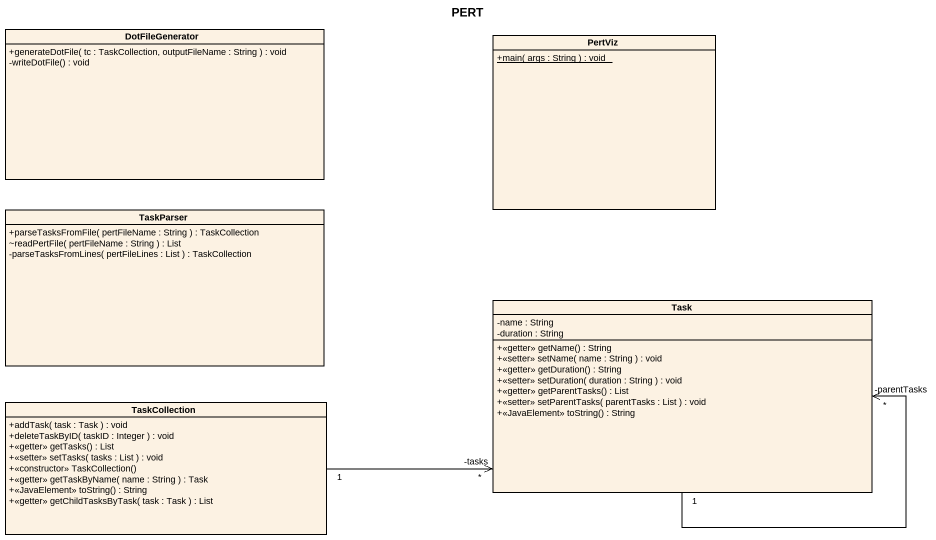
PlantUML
@startuml
title PERT
hide circle
hide empty members
skinparam classAttributeIconSize 0
class DotFileGenerator {
  +generateDotFile( tc : TaskCollection, outputFileName : String ) : void
  -writeDotFile() : void
}
class PertViz {
  {static} +main( args : String ) : void
}
class TaskParser {
  +parseTasksFromFile( pertFileName : String ) : TaskCollection
  ~readPertFile( pertFileName : String ) : List
  -parseTasksFromLines( pertFileLines : List ) : TaskCollection
}
class Task {
  -name : String
  -duration : String
  +<<getter>> getName() : String
  +<<setter>> setName( name : String ) : void
  +<<getter>> getDuration() : String
  +<<setter>> setDuration( duration : String ) : void
  +<<getter>> getParentTasks() : List
  +<<setter>> setParentTasks( parentTasks : List ) : void
  +<<JavaElement>> toString() : String
}
class TaskCollection {
  +addTask( task : Task ) : void
  +deleteTaskByID( taskID : Integer ) : void
  +<<getter>> getTasks() : List
  +<<setter>> setTasks( tasks : List ) : void
  +<<constructor>> TaskCollection()
  +<<getter>> getTaskByName( name : String ) : Task
  +<<JavaElement>> toString() : String
  +<<getter>> getChildTasksByTask( task : Task ) : List
}
Task "1" --> "*\n-parentTasks" Task
TaskCollection "1" -right-> "-tasks\n*" Task
@enduml
